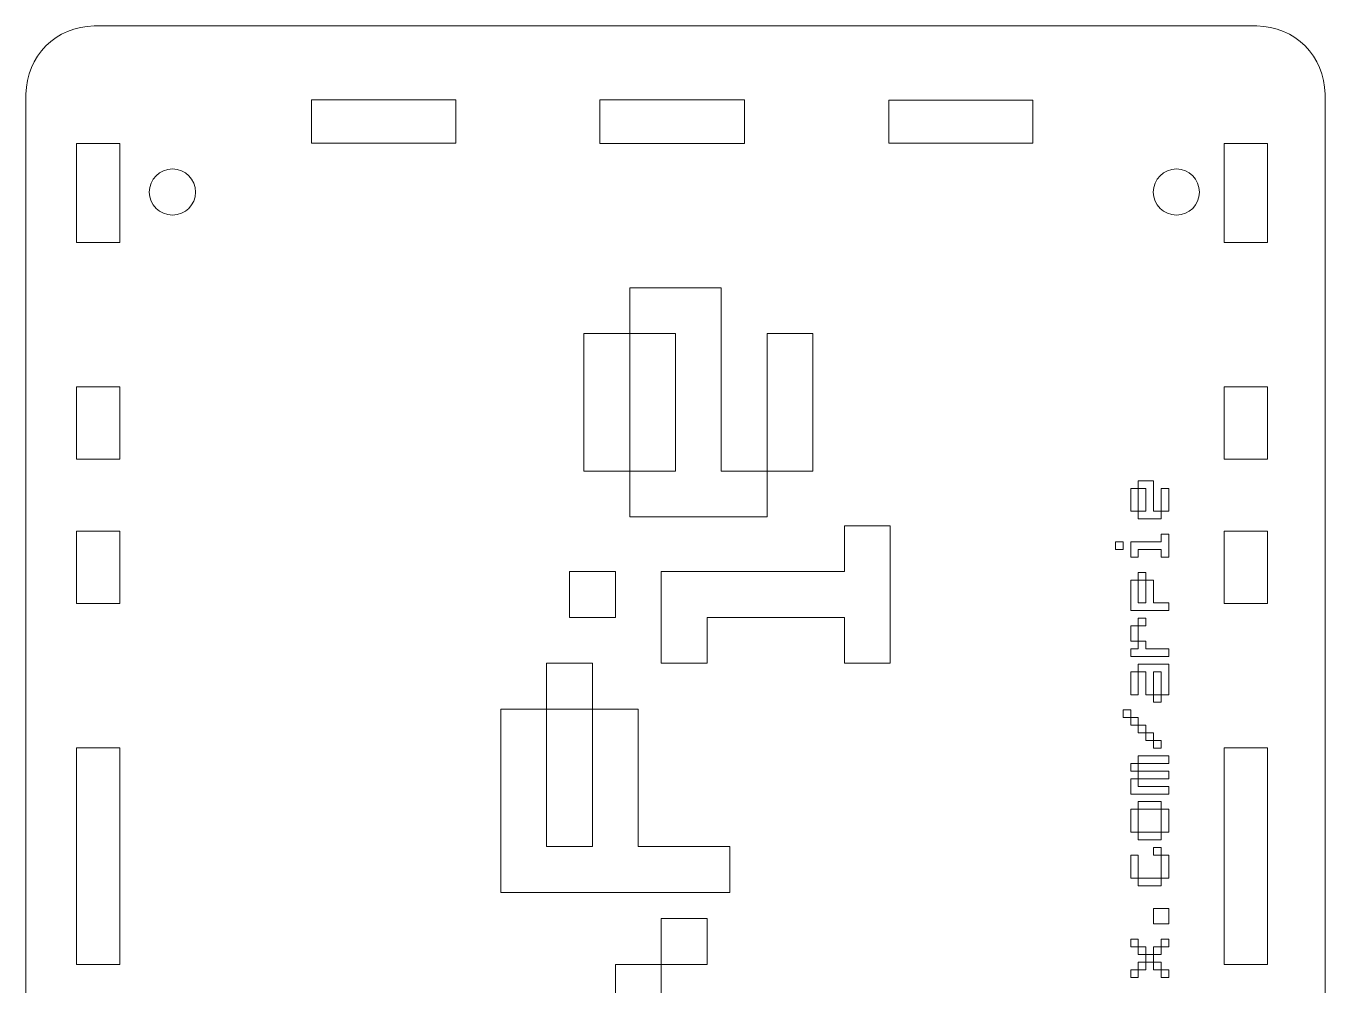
# Model space of a CAD drawing. Header units: centimetres. Extents: x -16.5 to 12.7, y -11 to 12.4.
# Drawn here: x -16.51 to -7.51, y 5.53 to 12.17 of the extents above; entities that cross this region are included whole.
import ezdxf

# ---------------------------------------------------------------- set-up
doc = ezdxf.new("R2010")
doc.units = ezdxf.units.CM
doc.header["$MEASUREMENT"] = 0
doc.layers.add('Layer 1', color=7, linetype='Continuous')

msp = doc.modelspace()

# ---------------------------------------------------------------- linework, layer by layer
at = {"layer": 'Layer 1', "color": 242, "lineweight": 20}
for points, knots in [([(-16.51271, 1.13929), (-16.51271, 1.13929), (-16.51271, 11.69651), (-16.51271, 11.69651), (-16.51271, 11.69651), (-16.51271, 11.95578), (-16.3006, 12.1679), (-16.04132, 12.1679), (-16.04132, 12.1679), (-16.04132, 12.1679), (-7.98411, 12.1679), (-7.98411, 12.1679), (-7.98411, 12.1679), (-7.72483, 12.1679), (-7.51271, 11.95578), (-7.51271, 11.69651), (-7.51271, 11.69651), (-7.51271, 11.69651), (-7.51271, 1.13929), (-7.51271, 1.13929), (-7.51271, 1.13929), (-7.51271, 0.88002), (-7.72483, 0.6679), (-7.98411, 0.6679), (-7.98411, 0.6679), (-7.98411, 0.6679), (-16.04132, 0.6679), (-16.04132, 0.6679), (-16.04132, 0.6679), (-16.3006, 0.6679), (-16.51271, 0.88002), (-16.51271, 1.13929)], [0, 0, 0, 0, 0.1111111, 0.1111111, 0.1111111, 0.1111111, 0.2222222, 0.2222222, 0.2222222, 0.2222222, 0.3333333, 0.3333333, 0.3333333, 0.3333333, 0.4444444, 0.4444444, 0.4444444, 0.4444444, 0.5555556, 0.5555556, 0.5555556, 0.5555556, 0.6666667, 0.6666667, 0.6666667, 0.6666667, 0.7777778, 0.7777778, 0.7777778, 0.7777778, 1, 1, 1, 1]), ([(-15.65811, 11.0179), (-15.65811, 11.10627), (-15.58647, 11.1779), (-15.49811, 11.1779), (-15.49811, 11.1779), (-15.40975, 11.1779), (-15.33811, 11.10627), (-15.33811, 11.0179), (-15.33811, 11.0179), (-15.33811, 10.92953), (-15.40975, 10.8579), (-15.49811, 10.8579), (-15.49811, 10.8579), (-15.58647, 10.8579), (-15.65811, 10.92953), (-15.65811, 11.0179)], [0, 0, 0, 0, 0.2, 0.2, 0.2, 0.2, 0.4, 0.4, 0.4, 0.4, 0.6, 0.6, 0.6, 0.6, 1, 1, 1, 1]), ([(-8.70271, 11.0179), (-8.70271, 11.10627), (-8.63107, 11.1779), (-8.54271, 11.1779), (-8.54271, 11.1779), (-8.45435, 11.1779), (-8.38271, 11.10627), (-8.38271, 11.0179), (-8.38271, 11.0179), (-8.38271, 10.92953), (-8.45435, 10.8579), (-8.54271, 10.8579), (-8.54271, 10.8579), (-8.63107, 10.8579), (-8.70271, 10.92953), (-8.70271, 11.0179)], [0, 0, 0, 0, 0.2, 0.2, 0.2, 0.2, 0.4, 0.4, 0.4, 0.4, 0.6, 0.6, 0.6, 0.6, 1, 1, 1, 1])]:
    msp.add_open_spline(points, degree=3, knots=knots, dxfattribs=at)
at = {"layer": 'Layer 1', "color": 242, "lineweight": 9}
for points in [[(-14.53392, 11.3573), (-14.53392, 11.3573), (-14.53392, 11.6573), (-14.53392, 11.6573), (-14.53392, 11.6573), (-14.53392, 11.6573), (-13.53392, 11.6573), (-13.53392, 11.6573), (-13.53392, 11.6573), (-13.53392, 11.6573), (-13.53392, 11.3573), (-13.53392, 11.3573), (-13.53392, 11.3573), (-13.53392, 11.3573), (-14.53392, 11.3573), (-14.53392, 11.3573)], [(-12.53769, 11.35353), (-12.53769, 11.35353), (-12.53769, 11.6573), (-12.53769, 11.6573), (-12.53769, 11.6573), (-12.53769, 11.6573), (-11.53392, 11.6573), (-11.53392, 11.6573), (-11.53392, 11.6573), (-11.53392, 11.6573), (-11.53392, 11.35353), (-11.53392, 11.35353), (-11.53392, 11.35353), (-11.53392, 11.35353), (-12.53769, 11.35353), (-12.53769, 11.35353)], [(-10.53392, 11.3573), (-10.53392, 11.3573), (-10.53392, 11.65353), (-10.53392, 11.65353), (-10.53392, 11.65353), (-10.53392, 11.65353), (-9.53769, 11.65353), (-9.53769, 11.65353), (-9.53769, 11.65353), (-9.53769, 11.65353), (-9.53769, 11.3573), (-9.53769, 11.3573), (-9.53769, 11.3573), (-9.53769, 11.3573), (-10.53392, 11.3573), (-10.53392, 11.3573)], [(-16.1627, 10.6679), (-16.1627, 10.6679), (-16.1627, 11.35355), (-16.1627, 11.35355), (-16.1627, 11.35355), (-16.1627, 11.35355), (-15.86272, 11.35355), (-15.86272, 11.35355), (-15.86272, 11.35355), (-15.86272, 11.35355), (-15.86272, 10.6679), (-15.86272, 10.6679), (-15.86272, 10.6679), (-15.86272, 10.6679), (-16.1627, 10.6679), (-16.1627, 10.6679)], [(-8.2108, 10.6679), (-8.2108, 10.6679), (-8.2108, 11.35355), (-8.2108, 11.35355), (-8.2108, 11.35355), (-8.2108, 11.35355), (-7.91082, 11.35355), (-7.91082, 11.35355), (-7.91082, 11.35355), (-7.91082, 11.35355), (-7.91082, 10.6679), (-7.91082, 10.6679), (-7.91082, 10.6679), (-7.91082, 10.6679), (-8.2108, 10.6679), (-8.2108, 10.6679)], [(-16.1627, 9.1679), (-16.1627, 9.1679), (-16.1627, 9.6679), (-16.1627, 9.6679), (-16.1627, 9.6679), (-16.1627, 9.6679), (-15.8627, 9.6679), (-15.8627, 9.6679), (-15.8627, 9.6679), (-15.8627, 9.6679), (-15.8627, 9.1679), (-15.8627, 9.1679), (-15.8627, 9.1679), (-15.8627, 9.1679), (-16.1627, 9.1679), (-16.1627, 9.1679)], [(-8.2108, 9.1679), (-8.2108, 9.1679), (-8.2108, 9.6679), (-8.2108, 9.6679), (-8.2108, 9.6679), (-8.2108, 9.6679), (-7.9108, 9.6679), (-7.9108, 9.6679), (-7.9108, 9.6679), (-7.9108, 9.6679), (-7.9108, 9.1679), (-7.9108, 9.1679), (-7.9108, 9.1679), (-7.9108, 9.1679), (-8.2108, 9.1679), (-8.2108, 9.1679)], [(-16.1627, 8.1679), (-16.1627, 8.1679), (-16.1627, 8.6679), (-16.1627, 8.6679), (-16.1627, 8.6679), (-16.1627, 8.6679), (-15.8627, 8.6679), (-15.8627, 8.6679), (-15.8627, 8.6679), (-15.8627, 8.6679), (-15.8627, 8.1679), (-15.8627, 8.1679), (-15.8627, 8.1679), (-15.8627, 8.1679), (-16.1627, 8.1679), (-16.1627, 8.1679)], [(-8.2108, 8.1679), (-8.2108, 8.1679), (-8.2108, 8.6679), (-8.2108, 8.6679), (-8.2108, 8.6679), (-8.2108, 8.6679), (-7.9108, 8.6679), (-7.9108, 8.6679), (-7.9108, 8.6679), (-7.9108, 8.6679), (-7.9108, 8.1679), (-7.9108, 8.1679), (-7.9108, 8.1679), (-7.9108, 8.1679), (-8.2108, 8.1679), (-8.2108, 8.1679)], [(-16.1627, 5.6679), (-16.1627, 5.6679), (-16.1627, 7.1679), (-16.1627, 7.1679), (-16.1627, 7.1679), (-16.1627, 7.1679), (-15.8627, 7.1679), (-15.8627, 7.1679), (-15.8627, 7.1679), (-15.8627, 7.1679), (-15.8627, 5.6679), (-15.8627, 5.6679), (-15.8627, 5.6679), (-15.8627, 5.6679), (-16.1627, 5.6679), (-16.1627, 5.6679)], [(-8.2108, 5.6679), (-8.2108, 5.6679), (-8.2108, 7.1679), (-8.2108, 7.1679), (-8.2108, 7.1679), (-8.2108, 7.1679), (-7.9108, 7.1679), (-7.9108, 7.1679), (-7.9108, 7.1679), (-7.9108, 7.1679), (-7.9108, 5.6679), (-7.9108, 5.6679), (-7.9108, 5.6679), (-7.9108, 5.6679), (-8.2108, 5.6679), (-8.2108, 5.6679)]]:
    msp.add_open_spline(points, degree=3, knots=[0, 0, 0, 0, 0.2, 0.2, 0.2, 0.2, 0.4, 0.4, 0.4, 0.4, 0.6, 0.6, 0.6, 0.6, 1, 1, 1, 1], dxfattribs=at)
at = {"layer": 'Layer 1', "color": 250, "lineweight": 9}
for points, knots in [([(-11.37771, 8.76786), (-11.37771, 8.76786), (-12.33021, 8.76786), (-12.33021, 8.76786), (-12.33021, 8.76786), (-12.33021, 8.76786), (-12.33021, 9.08536), (-12.33021, 9.08536), (-12.33021, 9.08536), (-12.33021, 9.08536), (-12.01271, 9.08536), (-12.01271, 9.08536), (-12.01271, 9.08536), (-12.01271, 9.08536), (-12.01271, 10.03786), (-12.01271, 10.03786), (-12.01271, 10.03786), (-12.01271, 10.03786), (-12.33021, 10.03786), (-12.33021, 10.03786), (-12.33021, 10.03786), (-12.33021, 10.03786), (-12.33021, 10.35536), (-12.33021, 10.35536), (-12.33021, 10.35536), (-12.33021, 10.35536), (-11.69521, 10.35536), (-11.69521, 10.35536), (-11.69521, 10.35536), (-11.69521, 10.35536), (-11.69521, 9.08536), (-11.69521, 9.08536), (-11.69521, 9.08536), (-11.69521, 9.08536), (-11.37771, 9.08536), (-11.37771, 9.08536), (-11.37771, 9.08536), (-11.37771, 9.08536), (-11.37771, 8.76786), (-11.37771, 8.76786)], [0, 0, 0, 0, 0.0909091, 0.0909091, 0.0909091, 0.0909091, 0.1818182, 0.1818182, 0.1818182, 0.1818182, 0.2727273, 0.2727273, 0.2727273, 0.2727273, 0.3636364, 0.3636364, 0.3636364, 0.3636364, 0.4545455, 0.4545455, 0.4545455, 0.4545455, 0.5454545, 0.5454545, 0.5454545, 0.5454545, 0.6363636, 0.6363636, 0.6363636, 0.6363636, 0.7272727, 0.7272727, 0.7272727, 0.7272727, 0.8181818, 0.8181818, 0.8181818, 0.8181818, 1, 1, 1, 1]), ([(-12.33021, 9.08536), (-12.33021, 9.08536), (-12.64771, 9.08536), (-12.64771, 9.08536), (-12.64771, 9.08536), (-12.64771, 9.08536), (-12.64771, 10.03786), (-12.64771, 10.03786), (-12.64771, 10.03786), (-12.64771, 10.03786), (-12.33021, 10.03786), (-12.33021, 10.03786), (-12.33021, 10.03786), (-12.33021, 10.03786), (-12.33021, 9.08536), (-12.33021, 9.08536)], [0, 0, 0, 0, 0.2, 0.2, 0.2, 0.2, 0.4, 0.4, 0.4, 0.4, 0.6, 0.6, 0.6, 0.6, 1, 1, 1, 1]), ([(-11.06021, 9.08536), (-11.06021, 9.08536), (-11.37771, 9.08536), (-11.37771, 9.08536), (-11.37771, 9.08536), (-11.37771, 9.08536), (-11.37771, 10.03786), (-11.37771, 10.03786), (-11.37771, 10.03786), (-11.37771, 10.03786), (-11.06021, 10.03786), (-11.06021, 10.03786), (-11.06021, 10.03786), (-11.06021, 10.03786), (-11.06021, 9.08536), (-11.06021, 9.08536)], [0, 0, 0, 0, 0.2, 0.2, 0.2, 0.2, 0.4, 0.4, 0.4, 0.4, 0.6, 0.6, 0.6, 0.6, 1, 1, 1, 1]), ([(-8.64746, 8.75362), (-8.64746, 8.75362), (-8.80621, 8.75362), (-8.80621, 8.75362), (-8.80621, 8.75362), (-8.80621, 8.75362), (-8.80621, 8.80654), (-8.80621, 8.80654), (-8.80621, 8.80654), (-8.80621, 8.80654), (-8.75329, 8.80654), (-8.75329, 8.80654), (-8.75329, 8.80654), (-8.75329, 8.80654), (-8.75329, 8.96529), (-8.75329, 8.96529), (-8.75329, 8.96529), (-8.75329, 8.96529), (-8.80621, 8.96529), (-8.80621, 8.96529), (-8.80621, 8.96529), (-8.80621, 8.96529), (-8.80621, 9.0182), (-8.80621, 9.0182), (-8.80621, 9.0182), (-8.80621, 9.0182), (-8.70037, 9.0182), (-8.70037, 9.0182), (-8.70037, 9.0182), (-8.70037, 9.0182), (-8.70037, 8.80654), (-8.70037, 8.80654), (-8.70037, 8.80654), (-8.70037, 8.80654), (-8.64746, 8.80654), (-8.64746, 8.80654), (-8.64746, 8.80654), (-8.64746, 8.80654), (-8.64746, 8.75362), (-8.64746, 8.75362)], [0, 0, 0, 0, 0.0909091, 0.0909091, 0.0909091, 0.0909091, 0.1818182, 0.1818182, 0.1818182, 0.1818182, 0.2727273, 0.2727273, 0.2727273, 0.2727273, 0.3636364, 0.3636364, 0.3636364, 0.3636364, 0.4545455, 0.4545455, 0.4545455, 0.4545455, 0.5454545, 0.5454545, 0.5454545, 0.5454545, 0.6363636, 0.6363636, 0.6363636, 0.6363636, 0.7272727, 0.7272727, 0.7272727, 0.7272727, 0.8181818, 0.8181818, 0.8181818, 0.8181818, 1, 1, 1, 1]), ([(-8.80621, 8.80654), (-8.80621, 8.80654), (-8.85912, 8.80654), (-8.85912, 8.80654), (-8.85912, 8.80654), (-8.85912, 8.80654), (-8.85912, 8.96529), (-8.85912, 8.96529), (-8.85912, 8.96529), (-8.85912, 8.96529), (-8.80621, 8.96529), (-8.80621, 8.96529), (-8.80621, 8.96529), (-8.80621, 8.96529), (-8.80621, 8.80654), (-8.80621, 8.80654)], [0, 0, 0, 0, 0.2, 0.2, 0.2, 0.2, 0.4, 0.4, 0.4, 0.4, 0.6, 0.6, 0.6, 0.6, 1, 1, 1, 1]), ([(-8.59454, 8.80654), (-8.59454, 8.80654), (-8.64746, 8.80654), (-8.64746, 8.80654), (-8.64746, 8.80654), (-8.64746, 8.80654), (-8.64746, 8.96529), (-8.64746, 8.96529), (-8.64746, 8.96529), (-8.64746, 8.96529), (-8.59454, 8.96529), (-8.59454, 8.96529), (-8.59454, 8.96529), (-8.59454, 8.96529), (-8.59454, 8.80654), (-8.59454, 8.80654)], [0, 0, 0, 0, 0.2, 0.2, 0.2, 0.2, 0.4, 0.4, 0.4, 0.4, 0.6, 0.6, 0.6, 0.6, 1, 1, 1, 1]), ([(-10.52436, 7.75398), (-10.52436, 7.75398), (-10.84186, 7.75398), (-10.84186, 7.75398), (-10.84186, 7.75398), (-10.84186, 7.75398), (-10.84186, 8.07148), (-10.84186, 8.07148), (-10.84186, 8.07148), (-10.84186, 8.07148), (-11.79436, 8.07148), (-11.79436, 8.07148), (-11.79436, 8.07148), (-11.79436, 8.07148), (-11.79436, 7.75398), (-11.79436, 7.75398), (-11.79436, 7.75398), (-11.79436, 7.75398), (-12.11186, 7.75398), (-12.11186, 7.75398), (-12.11186, 7.75398), (-12.11186, 7.75398), (-12.11186, 8.38898), (-12.11186, 8.38898), (-12.11186, 8.38898), (-12.11186, 8.38898), (-10.84186, 8.38898), (-10.84186, 8.38898), (-10.84186, 8.38898), (-10.84186, 8.38898), (-10.84186, 8.70648), (-10.84186, 8.70648), (-10.84186, 8.70648), (-10.84186, 8.70648), (-10.52436, 8.70648), (-10.52436, 8.70648), (-10.52436, 8.70648), (-10.52436, 8.70648), (-10.52436, 7.75398), (-10.52436, 7.75398)], [0, 0, 0, 0, 0.0909091, 0.0909091, 0.0909091, 0.0909091, 0.1818182, 0.1818182, 0.1818182, 0.1818182, 0.2727273, 0.2727273, 0.2727273, 0.2727273, 0.3636364, 0.3636364, 0.3636364, 0.3636364, 0.4545455, 0.4545455, 0.4545455, 0.4545455, 0.5454545, 0.5454545, 0.5454545, 0.5454545, 0.6363636, 0.6363636, 0.6363636, 0.6363636, 0.7272727, 0.7272727, 0.7272727, 0.7272727, 0.8181818, 0.8181818, 0.8181818, 0.8181818, 1, 1, 1, 1]), ([(-8.59454, 8.48904), (-8.59454, 8.48904), (-8.64746, 8.48904), (-8.64746, 8.48904), (-8.64746, 8.48904), (-8.64746, 8.48904), (-8.64746, 8.54195), (-8.64746, 8.54195), (-8.64746, 8.54195), (-8.64746, 8.54195), (-8.80621, 8.54195), (-8.80621, 8.54195), (-8.80621, 8.54195), (-8.80621, 8.54195), (-8.80621, 8.48904), (-8.80621, 8.48904), (-8.80621, 8.48904), (-8.80621, 8.48904), (-8.85912, 8.48904), (-8.85912, 8.48904), (-8.85912, 8.48904), (-8.85912, 8.48904), (-8.85912, 8.59487), (-8.85912, 8.59487), (-8.85912, 8.59487), (-8.85912, 8.59487), (-8.64746, 8.59487), (-8.64746, 8.59487), (-8.64746, 8.59487), (-8.64746, 8.59487), (-8.64746, 8.64779), (-8.64746, 8.64779), (-8.64746, 8.64779), (-8.64746, 8.64779), (-8.59454, 8.64779), (-8.59454, 8.64779), (-8.59454, 8.64779), (-8.59454, 8.64779), (-8.59454, 8.48904), (-8.59454, 8.48904)], [0, 0, 0, 0, 0.0909091, 0.0909091, 0.0909091, 0.0909091, 0.1818182, 0.1818182, 0.1818182, 0.1818182, 0.2727273, 0.2727273, 0.2727273, 0.2727273, 0.3636364, 0.3636364, 0.3636364, 0.3636364, 0.4545455, 0.4545455, 0.4545455, 0.4545455, 0.5454545, 0.5454545, 0.5454545, 0.5454545, 0.6363636, 0.6363636, 0.6363636, 0.6363636, 0.7272727, 0.7272727, 0.7272727, 0.7272727, 0.8181818, 0.8181818, 0.8181818, 0.8181818, 1, 1, 1, 1]), ([(-8.91204, 8.54195), (-8.91204, 8.54195), (-8.96495, 8.54195), (-8.96495, 8.54195), (-8.96495, 8.54195), (-8.96495, 8.54195), (-8.96495, 8.59487), (-8.96495, 8.59487), (-8.96495, 8.59487), (-8.96495, 8.59487), (-8.91204, 8.59487), (-8.91204, 8.59487), (-8.91204, 8.59487), (-8.91204, 8.59487), (-8.91204, 8.54195), (-8.91204, 8.54195)], [0, 0, 0, 0, 0.2, 0.2, 0.2, 0.2, 0.4, 0.4, 0.4, 0.4, 0.6, 0.6, 0.6, 0.6, 1, 1, 1, 1]), ([(-12.42936, 8.07148), (-12.42936, 8.07148), (-12.74686, 8.07148), (-12.74686, 8.07148), (-12.74686, 8.07148), (-12.74686, 8.07148), (-12.74686, 8.38898), (-12.74686, 8.38898), (-12.74686, 8.38898), (-12.74686, 8.38898), (-12.42936, 8.38898), (-12.42936, 8.38898), (-12.42936, 8.38898), (-12.42936, 8.38898), (-12.42936, 8.07148), (-12.42936, 8.07148)], [0, 0, 0, 0, 0.2, 0.2, 0.2, 0.2, 0.4, 0.4, 0.4, 0.4, 0.6, 0.6, 0.6, 0.6, 1, 1, 1, 1]), ([(-8.75329, 8.33029), (-8.75329, 8.33029), (-8.80621, 8.33029), (-8.80621, 8.33029), (-8.80621, 8.33029), (-8.80621, 8.33029), (-8.80621, 8.3832), (-8.80621, 8.3832), (-8.80621, 8.3832), (-8.80621, 8.3832), (-8.75329, 8.3832), (-8.75329, 8.3832), (-8.75329, 8.3832), (-8.75329, 8.3832), (-8.75329, 8.33029), (-8.75329, 8.33029)], [0, 0, 0, 0, 0.2, 0.2, 0.2, 0.2, 0.4, 0.4, 0.4, 0.4, 0.6, 0.6, 0.6, 0.6, 1, 1, 1, 1]), ([(-8.59454, 8.11862), (-8.59454, 8.11862), (-8.85912, 8.11862), (-8.85912, 8.11862), (-8.85912, 8.11862), (-8.85912, 8.11862), (-8.85912, 8.33029), (-8.85912, 8.33029), (-8.85912, 8.33029), (-8.85912, 8.33029), (-8.80621, 8.33029), (-8.80621, 8.33029), (-8.80621, 8.33029), (-8.80621, 8.33029), (-8.80621, 8.17154), (-8.80621, 8.17154), (-8.80621, 8.17154), (-8.80621, 8.17154), (-8.75329, 8.17154), (-8.75329, 8.17154), (-8.75329, 8.17154), (-8.75329, 8.17154), (-8.75329, 8.33029), (-8.75329, 8.33029), (-8.75329, 8.33029), (-8.75329, 8.33029), (-8.70037, 8.33029), (-8.70037, 8.33029), (-8.70037, 8.33029), (-8.70037, 8.33029), (-8.70037, 8.17154), (-8.70037, 8.17154), (-8.70037, 8.17154), (-8.70037, 8.17154), (-8.59454, 8.17154), (-8.59454, 8.17154), (-8.59454, 8.17154), (-8.59454, 8.17154), (-8.59454, 8.11862), (-8.59454, 8.11862)], [0, 0, 0, 0, 0.0909091, 0.0909091, 0.0909091, 0.0909091, 0.1818182, 0.1818182, 0.1818182, 0.1818182, 0.2727273, 0.2727273, 0.2727273, 0.2727273, 0.3636364, 0.3636364, 0.3636364, 0.3636364, 0.4545455, 0.4545455, 0.4545455, 0.4545455, 0.5454545, 0.5454545, 0.5454545, 0.5454545, 0.6363636, 0.6363636, 0.6363636, 0.6363636, 0.7272727, 0.7272727, 0.7272727, 0.7272727, 0.8181818, 0.8181818, 0.8181818, 0.8181818, 1, 1, 1, 1]), ([(-8.80621, 7.90695), (-8.80621, 7.90695), (-8.85912, 7.90695), (-8.85912, 7.90695), (-8.85912, 7.90695), (-8.85912, 7.90695), (-8.85912, 8.01279), (-8.85912, 8.01279), (-8.85912, 8.01279), (-8.85912, 8.01279), (-8.80621, 8.01279), (-8.80621, 8.01279), (-8.80621, 8.01279), (-8.80621, 8.01279), (-8.80621, 7.90695), (-8.80621, 7.90695)], [0, 0, 0, 0, 0.2, 0.2, 0.2, 0.2, 0.4, 0.4, 0.4, 0.4, 0.6, 0.6, 0.6, 0.6, 1, 1, 1, 1]), ([(-8.75329, 8.01279), (-8.75329, 8.01279), (-8.80621, 8.01279), (-8.80621, 8.01279), (-8.80621, 8.01279), (-8.80621, 8.01279), (-8.80621, 8.0657), (-8.80621, 8.0657), (-8.80621, 8.0657), (-8.80621, 8.0657), (-8.75329, 8.0657), (-8.75329, 8.0657), (-8.75329, 8.0657), (-8.75329, 8.0657), (-8.75329, 8.01279), (-8.75329, 8.01279)], [0, 0, 0, 0, 0.2, 0.2, 0.2, 0.2, 0.4, 0.4, 0.4, 0.4, 0.6, 0.6, 0.6, 0.6, 1, 1, 1, 1]), ([(-8.59454, 7.80112), (-8.59454, 7.80112), (-8.85912, 7.80112), (-8.85912, 7.80112), (-8.85912, 7.80112), (-8.85912, 7.80112), (-8.85912, 7.85404), (-8.85912, 7.85404), (-8.85912, 7.85404), (-8.85912, 7.85404), (-8.80621, 7.85404), (-8.80621, 7.85404), (-8.80621, 7.85404), (-8.80621, 7.85404), (-8.80621, 7.90695), (-8.80621, 7.90695), (-8.80621, 7.90695), (-8.80621, 7.90695), (-8.75329, 7.90695), (-8.75329, 7.90695), (-8.75329, 7.90695), (-8.75329, 7.90695), (-8.75329, 7.85404), (-8.75329, 7.85404), (-8.75329, 7.85404), (-8.75329, 7.85404), (-8.59454, 7.85404), (-8.59454, 7.85404), (-8.59454, 7.85404), (-8.59454, 7.85404), (-8.59454, 7.80112), (-8.59454, 7.80112)], [0, 0, 0, 0, 0.1111111, 0.1111111, 0.1111111, 0.1111111, 0.2222222, 0.2222222, 0.2222222, 0.2222222, 0.3333333, 0.3333333, 0.3333333, 0.3333333, 0.4444444, 0.4444444, 0.4444444, 0.4444444, 0.5555556, 0.5555556, 0.5555556, 0.5555556, 0.6666667, 0.6666667, 0.6666667, 0.6666667, 0.7777778, 0.7777778, 0.7777778, 0.7777778, 1, 1, 1, 1]), ([(-12.58811, 7.43648), (-12.58811, 7.43648), (-12.90561, 7.43648), (-12.90561, 7.43648), (-12.90561, 7.43648), (-12.90561, 7.43648), (-12.90561, 7.75398), (-12.90561, 7.75398), (-12.90561, 7.75398), (-12.90561, 7.75398), (-12.58811, 7.75398), (-12.58811, 7.75398), (-12.58811, 7.75398), (-12.58811, 7.75398), (-12.58811, 7.43648), (-12.58811, 7.43648)], [0, 0, 0, 0, 0.2, 0.2, 0.2, 0.2, 0.4, 0.4, 0.4, 0.4, 0.6, 0.6, 0.6, 0.6, 1, 1, 1, 1]), ([(-8.59454, 7.53654), (-8.59454, 7.53654), (-8.64746, 7.53654), (-8.64746, 7.53654), (-8.64746, 7.53654), (-8.64746, 7.53654), (-8.64746, 7.69529), (-8.64746, 7.69529), (-8.64746, 7.69529), (-8.64746, 7.69529), (-8.70037, 7.69529), (-8.70037, 7.69529), (-8.70037, 7.69529), (-8.70037, 7.69529), (-8.70037, 7.53654), (-8.70037, 7.53654), (-8.70037, 7.53654), (-8.70037, 7.53654), (-8.75329, 7.53654), (-8.75329, 7.53654), (-8.75329, 7.53654), (-8.75329, 7.53654), (-8.75329, 7.69529), (-8.75329, 7.69529), (-8.75329, 7.69529), (-8.75329, 7.69529), (-8.80621, 7.69529), (-8.80621, 7.69529), (-8.80621, 7.69529), (-8.80621, 7.69529), (-8.80621, 7.7482), (-8.80621, 7.7482), (-8.80621, 7.7482), (-8.80621, 7.7482), (-8.59454, 7.7482), (-8.59454, 7.7482), (-8.59454, 7.7482), (-8.59454, 7.7482), (-8.59454, 7.53654), (-8.59454, 7.53654)], [0, 0, 0, 0, 0.0909091, 0.0909091, 0.0909091, 0.0909091, 0.1818182, 0.1818182, 0.1818182, 0.1818182, 0.2727273, 0.2727273, 0.2727273, 0.2727273, 0.3636364, 0.3636364, 0.3636364, 0.3636364, 0.4545455, 0.4545455, 0.4545455, 0.4545455, 0.5454545, 0.5454545, 0.5454545, 0.5454545, 0.6363636, 0.6363636, 0.6363636, 0.6363636, 0.7272727, 0.7272727, 0.7272727, 0.7272727, 0.8181818, 0.8181818, 0.8181818, 0.8181818, 1, 1, 1, 1]), ([(-8.80621, 7.53654), (-8.80621, 7.53654), (-8.85912, 7.53654), (-8.85912, 7.53654), (-8.85912, 7.53654), (-8.85912, 7.53654), (-8.85912, 7.69529), (-8.85912, 7.69529), (-8.85912, 7.69529), (-8.85912, 7.69529), (-8.80621, 7.69529), (-8.80621, 7.69529), (-8.80621, 7.69529), (-8.80621, 7.69529), (-8.80621, 7.53654), (-8.80621, 7.53654)], [0, 0, 0, 0, 0.2, 0.2, 0.2, 0.2, 0.4, 0.4, 0.4, 0.4, 0.6, 0.6, 0.6, 0.6, 1, 1, 1, 1]), ([(-8.64746, 7.48362), (-8.64746, 7.48362), (-8.70037, 7.48362), (-8.70037, 7.48362), (-8.70037, 7.48362), (-8.70037, 7.48362), (-8.70037, 7.53654), (-8.70037, 7.53654), (-8.70037, 7.53654), (-8.70037, 7.53654), (-8.64746, 7.53654), (-8.64746, 7.53654), (-8.64746, 7.53654), (-8.64746, 7.53654), (-8.64746, 7.48362), (-8.64746, 7.48362)], [0, 0, 0, 0, 0.2, 0.2, 0.2, 0.2, 0.4, 0.4, 0.4, 0.4, 0.6, 0.6, 0.6, 0.6, 1, 1, 1, 1]), ([(-11.63561, 6.16648), (-11.63561, 6.16648), (-13.22311, 6.16648), (-13.22311, 6.16648), (-13.22311, 6.16648), (-13.22311, 6.16648), (-13.22311, 7.43648), (-13.22311, 7.43648), (-13.22311, 7.43648), (-13.22311, 7.43648), (-12.90561, 7.43648), (-12.90561, 7.43648), (-12.90561, 7.43648), (-12.90561, 7.43648), (-12.90561, 6.48398), (-12.90561, 6.48398), (-12.90561, 6.48398), (-12.90561, 6.48398), (-12.58811, 6.48398), (-12.58811, 6.48398), (-12.58811, 6.48398), (-12.58811, 6.48398), (-12.58811, 7.43648), (-12.58811, 7.43648), (-12.58811, 7.43648), (-12.58811, 7.43648), (-12.27061, 7.43648), (-12.27061, 7.43648), (-12.27061, 7.43648), (-12.27061, 7.43648), (-12.27061, 6.48398), (-12.27061, 6.48398), (-12.27061, 6.48398), (-12.27061, 6.48398), (-11.63561, 6.48398), (-11.63561, 6.48398), (-11.63561, 6.48398), (-11.63561, 6.48398), (-11.63561, 6.16648), (-11.63561, 6.16648)], [0, 0, 0, 0, 0.0909091, 0.0909091, 0.0909091, 0.0909091, 0.1818182, 0.1818182, 0.1818182, 0.1818182, 0.2727273, 0.2727273, 0.2727273, 0.2727273, 0.3636364, 0.3636364, 0.3636364, 0.3636364, 0.4545455, 0.4545455, 0.4545455, 0.4545455, 0.5454545, 0.5454545, 0.5454545, 0.5454545, 0.6363636, 0.6363636, 0.6363636, 0.6363636, 0.7272727, 0.7272727, 0.7272727, 0.7272727, 0.8181818, 0.8181818, 0.8181818, 0.8181818, 1, 1, 1, 1]), ([(-8.85912, 7.37779), (-8.85912, 7.37779), (-8.91204, 7.37779), (-8.91204, 7.37779), (-8.91204, 7.37779), (-8.91204, 7.37779), (-8.91204, 7.4307), (-8.91204, 7.4307), (-8.91204, 7.4307), (-8.91204, 7.4307), (-8.85912, 7.4307), (-8.85912, 7.4307), (-8.85912, 7.4307), (-8.85912, 7.4307), (-8.85912, 7.37779), (-8.85912, 7.37779)], [0, 0, 0, 0, 0.2, 0.2, 0.2, 0.2, 0.4, 0.4, 0.4, 0.4, 0.6, 0.6, 0.6, 0.6, 1, 1, 1, 1]), ([(-8.80621, 7.32487), (-8.80621, 7.32487), (-8.85912, 7.32487), (-8.85912, 7.32487), (-8.85912, 7.32487), (-8.85912, 7.32487), (-8.85912, 7.37779), (-8.85912, 7.37779), (-8.85912, 7.37779), (-8.85912, 7.37779), (-8.80621, 7.37779), (-8.80621, 7.37779), (-8.80621, 7.37779), (-8.80621, 7.37779), (-8.80621, 7.32487), (-8.80621, 7.32487)], [0, 0, 0, 0, 0.2, 0.2, 0.2, 0.2, 0.4, 0.4, 0.4, 0.4, 0.6, 0.6, 0.6, 0.6, 1, 1, 1, 1]), ([(-8.75329, 7.27195), (-8.75329, 7.27195), (-8.80621, 7.27195), (-8.80621, 7.27195), (-8.80621, 7.27195), (-8.80621, 7.27195), (-8.80621, 7.32487), (-8.80621, 7.32487), (-8.80621, 7.32487), (-8.80621, 7.32487), (-8.75329, 7.32487), (-8.75329, 7.32487), (-8.75329, 7.32487), (-8.75329, 7.32487), (-8.75329, 7.27195), (-8.75329, 7.27195)], [0, 0, 0, 0, 0.2, 0.2, 0.2, 0.2, 0.4, 0.4, 0.4, 0.4, 0.6, 0.6, 0.6, 0.6, 1, 1, 1, 1]), ([(-8.70037, 7.21904), (-8.70037, 7.21904), (-8.75329, 7.21904), (-8.75329, 7.21904), (-8.75329, 7.21904), (-8.75329, 7.21904), (-8.75329, 7.27195), (-8.75329, 7.27195), (-8.75329, 7.27195), (-8.75329, 7.27195), (-8.70037, 7.27195), (-8.70037, 7.27195), (-8.70037, 7.27195), (-8.70037, 7.27195), (-8.70037, 7.21904), (-8.70037, 7.21904)], [0, 0, 0, 0, 0.2, 0.2, 0.2, 0.2, 0.4, 0.4, 0.4, 0.4, 0.6, 0.6, 0.6, 0.6, 1, 1, 1, 1]), ([(-8.64746, 7.16612), (-8.64746, 7.16612), (-8.70037, 7.16612), (-8.70037, 7.16612), (-8.70037, 7.16612), (-8.70037, 7.16612), (-8.70037, 7.21904), (-8.70037, 7.21904), (-8.70037, 7.21904), (-8.70037, 7.21904), (-8.64746, 7.21904), (-8.64746, 7.21904), (-8.64746, 7.21904), (-8.64746, 7.21904), (-8.64746, 7.16612), (-8.64746, 7.16612)], [0, 0, 0, 0, 0.2, 0.2, 0.2, 0.2, 0.4, 0.4, 0.4, 0.4, 0.6, 0.6, 0.6, 0.6, 1, 1, 1, 1]), ([(-8.59454, 7.06029), (-8.59454, 7.06029), (-8.80621, 7.06029), (-8.80621, 7.06029), (-8.80621, 7.06029), (-8.80621, 7.06029), (-8.80621, 7.1132), (-8.80621, 7.1132), (-8.80621, 7.1132), (-8.80621, 7.1132), (-8.59454, 7.1132), (-8.59454, 7.1132), (-8.59454, 7.1132), (-8.59454, 7.1132), (-8.59454, 7.06029), (-8.59454, 7.06029)], [0, 0, 0, 0, 0.2, 0.2, 0.2, 0.2, 0.4, 0.4, 0.4, 0.4, 0.6, 0.6, 0.6, 0.6, 1, 1, 1, 1]), ([(-8.80621, 7.00737), (-8.80621, 7.00737), (-8.85912, 7.00737), (-8.85912, 7.00737), (-8.85912, 7.00737), (-8.85912, 7.00737), (-8.85912, 7.06029), (-8.85912, 7.06029), (-8.85912, 7.06029), (-8.85912, 7.06029), (-8.80621, 7.06029), (-8.80621, 7.06029), (-8.80621, 7.06029), (-8.80621, 7.06029), (-8.80621, 7.00737), (-8.80621, 7.00737)], [0, 0, 0, 0, 0.2, 0.2, 0.2, 0.2, 0.4, 0.4, 0.4, 0.4, 0.6, 0.6, 0.6, 0.6, 1, 1, 1, 1]), ([(-8.59454, 6.84862), (-8.59454, 6.84862), (-8.85912, 6.84862), (-8.85912, 6.84862), (-8.85912, 6.84862), (-8.85912, 6.84862), (-8.85912, 6.95445), (-8.85912, 6.95445), (-8.85912, 6.95445), (-8.85912, 6.95445), (-8.80621, 6.95445), (-8.80621, 6.95445), (-8.80621, 6.95445), (-8.80621, 6.95445), (-8.80621, 6.90154), (-8.80621, 6.90154), (-8.80621, 6.90154), (-8.80621, 6.90154), (-8.59454, 6.90154), (-8.59454, 6.90154), (-8.59454, 6.90154), (-8.59454, 6.90154), (-8.59454, 6.84862), (-8.59454, 6.84862)], [0, 0, 0, 0, 0.1428571, 0.1428571, 0.1428571, 0.1428571, 0.2857143, 0.2857143, 0.2857143, 0.2857143, 0.4285714, 0.4285714, 0.4285714, 0.4285714, 0.5714286, 0.5714286, 0.5714286, 0.5714286, 0.7142857, 0.7142857, 0.7142857, 0.7142857, 1, 1, 1, 1]), ([(-8.59454, 6.95445), (-8.59454, 6.95445), (-8.80621, 6.95445), (-8.80621, 6.95445), (-8.80621, 6.95445), (-8.80621, 6.95445), (-8.80621, 7.00737), (-8.80621, 7.00737), (-8.80621, 7.00737), (-8.80621, 7.00737), (-8.59454, 7.00737), (-8.59454, 7.00737), (-8.59454, 7.00737), (-8.59454, 7.00737), (-8.59454, 6.95445), (-8.59454, 6.95445)], [0, 0, 0, 0, 0.2, 0.2, 0.2, 0.2, 0.4, 0.4, 0.4, 0.4, 0.6, 0.6, 0.6, 0.6, 1, 1, 1, 1]), ([(-8.64746, 6.74279), (-8.64746, 6.74279), (-8.80621, 6.74279), (-8.80621, 6.74279), (-8.80621, 6.74279), (-8.80621, 6.74279), (-8.80621, 6.7957), (-8.80621, 6.7957), (-8.80621, 6.7957), (-8.80621, 6.7957), (-8.64746, 6.7957), (-8.64746, 6.7957), (-8.64746, 6.7957), (-8.64746, 6.7957), (-8.64746, 6.74279), (-8.64746, 6.74279)], [0, 0, 0, 0, 0.2, 0.2, 0.2, 0.2, 0.4, 0.4, 0.4, 0.4, 0.6, 0.6, 0.6, 0.6, 1, 1, 1, 1]), ([(-8.80621, 6.58404), (-8.80621, 6.58404), (-8.85912, 6.58404), (-8.85912, 6.58404), (-8.85912, 6.58404), (-8.85912, 6.58404), (-8.85912, 6.74279), (-8.85912, 6.74279), (-8.85912, 6.74279), (-8.85912, 6.74279), (-8.80621, 6.74279), (-8.80621, 6.74279), (-8.80621, 6.74279), (-8.80621, 6.74279), (-8.80621, 6.58404), (-8.80621, 6.58404)], [0, 0, 0, 0, 0.2, 0.2, 0.2, 0.2, 0.4, 0.4, 0.4, 0.4, 0.6, 0.6, 0.6, 0.6, 1, 1, 1, 1]), ([(-8.59454, 6.58404), (-8.59454, 6.58404), (-8.64746, 6.58404), (-8.64746, 6.58404), (-8.64746, 6.58404), (-8.64746, 6.58404), (-8.64746, 6.74279), (-8.64746, 6.74279), (-8.64746, 6.74279), (-8.64746, 6.74279), (-8.59454, 6.74279), (-8.59454, 6.74279), (-8.59454, 6.74279), (-8.59454, 6.74279), (-8.59454, 6.58404), (-8.59454, 6.58404)], [0, 0, 0, 0, 0.2, 0.2, 0.2, 0.2, 0.4, 0.4, 0.4, 0.4, 0.6, 0.6, 0.6, 0.6, 1, 1, 1, 1]), ([(-8.64746, 6.53112), (-8.64746, 6.53112), (-8.80621, 6.53112), (-8.80621, 6.53112), (-8.80621, 6.53112), (-8.80621, 6.53112), (-8.80621, 6.58404), (-8.80621, 6.58404), (-8.80621, 6.58404), (-8.80621, 6.58404), (-8.64746, 6.58404), (-8.64746, 6.58404), (-8.64746, 6.58404), (-8.64746, 6.58404), (-8.64746, 6.53112), (-8.64746, 6.53112)], [0, 0, 0, 0, 0.2, 0.2, 0.2, 0.2, 0.4, 0.4, 0.4, 0.4, 0.6, 0.6, 0.6, 0.6, 1, 1, 1, 1]), ([(-8.80621, 6.26654), (-8.80621, 6.26654), (-8.85912, 6.26654), (-8.85912, 6.26654), (-8.85912, 6.26654), (-8.85912, 6.26654), (-8.85912, 6.42529), (-8.85912, 6.42529), (-8.85912, 6.42529), (-8.85912, 6.42529), (-8.80621, 6.42529), (-8.80621, 6.42529), (-8.80621, 6.42529), (-8.80621, 6.42529), (-8.80621, 6.26654), (-8.80621, 6.26654)], [0, 0, 0, 0, 0.2, 0.2, 0.2, 0.2, 0.4, 0.4, 0.4, 0.4, 0.6, 0.6, 0.6, 0.6, 1, 1, 1, 1]), ([(-8.64746, 6.42529), (-8.64746, 6.42529), (-8.70037, 6.42529), (-8.70037, 6.42529), (-8.70037, 6.42529), (-8.70037, 6.42529), (-8.70037, 6.4782), (-8.70037, 6.4782), (-8.70037, 6.4782), (-8.70037, 6.4782), (-8.64746, 6.4782), (-8.64746, 6.4782), (-8.64746, 6.4782), (-8.64746, 6.4782), (-8.64746, 6.42529), (-8.64746, 6.42529)], [0, 0, 0, 0, 0.2, 0.2, 0.2, 0.2, 0.4, 0.4, 0.4, 0.4, 0.6, 0.6, 0.6, 0.6, 1, 1, 1, 1]), ([(-8.59454, 6.26654), (-8.59454, 6.26654), (-8.64746, 6.26654), (-8.64746, 6.26654), (-8.64746, 6.26654), (-8.64746, 6.26654), (-8.64746, 6.42529), (-8.64746, 6.42529), (-8.64746, 6.42529), (-8.64746, 6.42529), (-8.59454, 6.42529), (-8.59454, 6.42529), (-8.59454, 6.42529), (-8.59454, 6.42529), (-8.59454, 6.26654), (-8.59454, 6.26654)], [0, 0, 0, 0, 0.2, 0.2, 0.2, 0.2, 0.4, 0.4, 0.4, 0.4, 0.6, 0.6, 0.6, 0.6, 1, 1, 1, 1]), ([(-8.64746, 6.21362), (-8.64746, 6.21362), (-8.80621, 6.21362), (-8.80621, 6.21362), (-8.80621, 6.21362), (-8.80621, 6.21362), (-8.80621, 6.26654), (-8.80621, 6.26654), (-8.80621, 6.26654), (-8.80621, 6.26654), (-8.64746, 6.26654), (-8.64746, 6.26654), (-8.64746, 6.26654), (-8.64746, 6.26654), (-8.64746, 6.21362), (-8.64746, 6.21362)], [0, 0, 0, 0, 0.2, 0.2, 0.2, 0.2, 0.4, 0.4, 0.4, 0.4, 0.6, 0.6, 0.6, 0.6, 1, 1, 1, 1]), ([(-8.59454, 5.94904), (-8.59454, 5.94904), (-8.70037, 5.94904), (-8.70037, 5.94904), (-8.70037, 5.94904), (-8.70037, 5.94904), (-8.70037, 6.05487), (-8.70037, 6.05487), (-8.70037, 6.05487), (-8.70037, 6.05487), (-8.59454, 6.05487), (-8.59454, 6.05487), (-8.59454, 6.05487), (-8.59454, 6.05487), (-8.59454, 5.94904), (-8.59454, 5.94904)], [0, 0, 0, 0, 0.2, 0.2, 0.2, 0.2, 0.4, 0.4, 0.4, 0.4, 0.6, 0.6, 0.6, 0.6, 1, 1, 1, 1]), ([(-11.79436, 5.66819), (-11.79436, 5.66819), (-12.11186, 5.66819), (-12.11186, 5.66819), (-12.11186, 5.66819), (-12.11186, 5.66819), (-12.11186, 5.98569), (-12.11186, 5.98569), (-12.11186, 5.98569), (-12.11186, 5.98569), (-11.79436, 5.98569), (-11.79436, 5.98569), (-11.79436, 5.98569), (-11.79436, 5.98569), (-11.79436, 5.66819), (-11.79436, 5.66819)], [0, 0, 0, 0, 0.2, 0.2, 0.2, 0.2, 0.4, 0.4, 0.4, 0.4, 0.6, 0.6, 0.6, 0.6, 1, 1, 1, 1]), ([(-8.80621, 5.79029), (-8.80621, 5.79029), (-8.85912, 5.79029), (-8.85912, 5.79029), (-8.85912, 5.79029), (-8.85912, 5.79029), (-8.85912, 5.8432), (-8.85912, 5.8432), (-8.85912, 5.8432), (-8.85912, 5.8432), (-8.80621, 5.8432), (-8.80621, 5.8432), (-8.80621, 5.8432), (-8.80621, 5.8432), (-8.80621, 5.79029), (-8.80621, 5.79029)], [0, 0, 0, 0, 0.2, 0.2, 0.2, 0.2, 0.4, 0.4, 0.4, 0.4, 0.6, 0.6, 0.6, 0.6, 1, 1, 1, 1]), ([(-8.75329, 5.73737), (-8.75329, 5.73737), (-8.80621, 5.73737), (-8.80621, 5.73737), (-8.80621, 5.73737), (-8.80621, 5.73737), (-8.80621, 5.79029), (-8.80621, 5.79029), (-8.80621, 5.79029), (-8.80621, 5.79029), (-8.75329, 5.79029), (-8.75329, 5.79029), (-8.75329, 5.79029), (-8.75329, 5.79029), (-8.75329, 5.73737), (-8.75329, 5.73737)], [0, 0, 0, 0, 0.2, 0.2, 0.2, 0.2, 0.4, 0.4, 0.4, 0.4, 0.6, 0.6, 0.6, 0.6, 1, 1, 1, 1]), ([(-8.64746, 5.73737), (-8.64746, 5.73737), (-8.70037, 5.73737), (-8.70037, 5.73737), (-8.70037, 5.73737), (-8.70037, 5.73737), (-8.70037, 5.79029), (-8.70037, 5.79029), (-8.70037, 5.79029), (-8.70037, 5.79029), (-8.64746, 5.79029), (-8.64746, 5.79029), (-8.64746, 5.79029), (-8.64746, 5.79029), (-8.64746, 5.73737), (-8.64746, 5.73737)], [0, 0, 0, 0, 0.2, 0.2, 0.2, 0.2, 0.4, 0.4, 0.4, 0.4, 0.6, 0.6, 0.6, 0.6, 1, 1, 1, 1]), ([(-8.59454, 5.79029), (-8.59454, 5.79029), (-8.64746, 5.79029), (-8.64746, 5.79029), (-8.64746, 5.79029), (-8.64746, 5.79029), (-8.64746, 5.8432), (-8.64746, 5.8432), (-8.64746, 5.8432), (-8.64746, 5.8432), (-8.59454, 5.8432), (-8.59454, 5.8432), (-8.59454, 5.8432), (-8.59454, 5.8432), (-8.59454, 5.79029), (-8.59454, 5.79029)], [0, 0, 0, 0, 0.2, 0.2, 0.2, 0.2, 0.4, 0.4, 0.4, 0.4, 0.6, 0.6, 0.6, 0.6, 1, 1, 1, 1]), ([(-8.75329, 5.63154), (-8.75329, 5.63154), (-8.80621, 5.63154), (-8.80621, 5.63154), (-8.80621, 5.63154), (-8.80621, 5.63154), (-8.80621, 5.68445), (-8.80621, 5.68445), (-8.80621, 5.68445), (-8.80621, 5.68445), (-8.75329, 5.68445), (-8.75329, 5.68445), (-8.75329, 5.68445), (-8.75329, 5.68445), (-8.75329, 5.63154), (-8.75329, 5.63154)], [0, 0, 0, 0, 0.2, 0.2, 0.2, 0.2, 0.4, 0.4, 0.4, 0.4, 0.6, 0.6, 0.6, 0.6, 1, 1, 1, 1]), ([(-8.70037, 5.68445), (-8.70037, 5.68445), (-8.75329, 5.68445), (-8.75329, 5.68445), (-8.75329, 5.68445), (-8.75329, 5.68445), (-8.75329, 5.73737), (-8.75329, 5.73737), (-8.75329, 5.73737), (-8.75329, 5.73737), (-8.70037, 5.73737), (-8.70037, 5.73737), (-8.70037, 5.73737), (-8.70037, 5.73737), (-8.70037, 5.68445), (-8.70037, 5.68445)], [0, 0, 0, 0, 0.2, 0.2, 0.2, 0.2, 0.4, 0.4, 0.4, 0.4, 0.6, 0.6, 0.6, 0.6, 1, 1, 1, 1]), ([(-8.64746, 5.63154), (-8.64746, 5.63154), (-8.70037, 5.63154), (-8.70037, 5.63154), (-8.70037, 5.63154), (-8.70037, 5.63154), (-8.70037, 5.68445), (-8.70037, 5.68445), (-8.70037, 5.68445), (-8.70037, 5.68445), (-8.64746, 5.68445), (-8.64746, 5.68445), (-8.64746, 5.68445), (-8.64746, 5.68445), (-8.64746, 5.63154), (-8.64746, 5.63154)], [0, 0, 0, 0, 0.2, 0.2, 0.2, 0.2, 0.4, 0.4, 0.4, 0.4, 0.6, 0.6, 0.6, 0.6, 1, 1, 1, 1]), ([(-12.11186, 5.03319), (-12.11186, 5.03319), (-12.42936, 5.03319), (-12.42936, 5.03319), (-12.42936, 5.03319), (-12.42936, 5.03319), (-12.42936, 5.66819), (-12.42936, 5.66819), (-12.42936, 5.66819), (-12.42936, 5.66819), (-12.11186, 5.66819), (-12.11186, 5.66819), (-12.11186, 5.66819), (-12.11186, 5.66819), (-12.11186, 5.03319), (-12.11186, 5.03319)], [0, 0, 0, 0, 0.2, 0.2, 0.2, 0.2, 0.4, 0.4, 0.4, 0.4, 0.6, 0.6, 0.6, 0.6, 1, 1, 1, 1]), ([(-8.80621, 5.57862), (-8.80621, 5.57862), (-8.85912, 5.57862), (-8.85912, 5.57862), (-8.85912, 5.57862), (-8.85912, 5.57862), (-8.85912, 5.63154), (-8.85912, 5.63154), (-8.85912, 5.63154), (-8.85912, 5.63154), (-8.80621, 5.63154), (-8.80621, 5.63154), (-8.80621, 5.63154), (-8.80621, 5.63154), (-8.80621, 5.57862), (-8.80621, 5.57862)], [0, 0, 0, 0, 0.2, 0.2, 0.2, 0.2, 0.4, 0.4, 0.4, 0.4, 0.6, 0.6, 0.6, 0.6, 1, 1, 1, 1]), ([(-8.59454, 5.57862), (-8.59454, 5.57862), (-8.64746, 5.57862), (-8.64746, 5.57862), (-8.64746, 5.57862), (-8.64746, 5.57862), (-8.64746, 5.63154), (-8.64746, 5.63154), (-8.64746, 5.63154), (-8.64746, 5.63154), (-8.59454, 5.63154), (-8.59454, 5.63154), (-8.59454, 5.63154), (-8.59454, 5.63154), (-8.59454, 5.57862), (-8.59454, 5.57862)], [0, 0, 0, 0, 0.2, 0.2, 0.2, 0.2, 0.4, 0.4, 0.4, 0.4, 0.6, 0.6, 0.6, 0.6, 1, 1, 1, 1])]:
    msp.add_open_spline(points, degree=3, knots=knots, dxfattribs=at)

doc.saveas('drawing.dxf')
